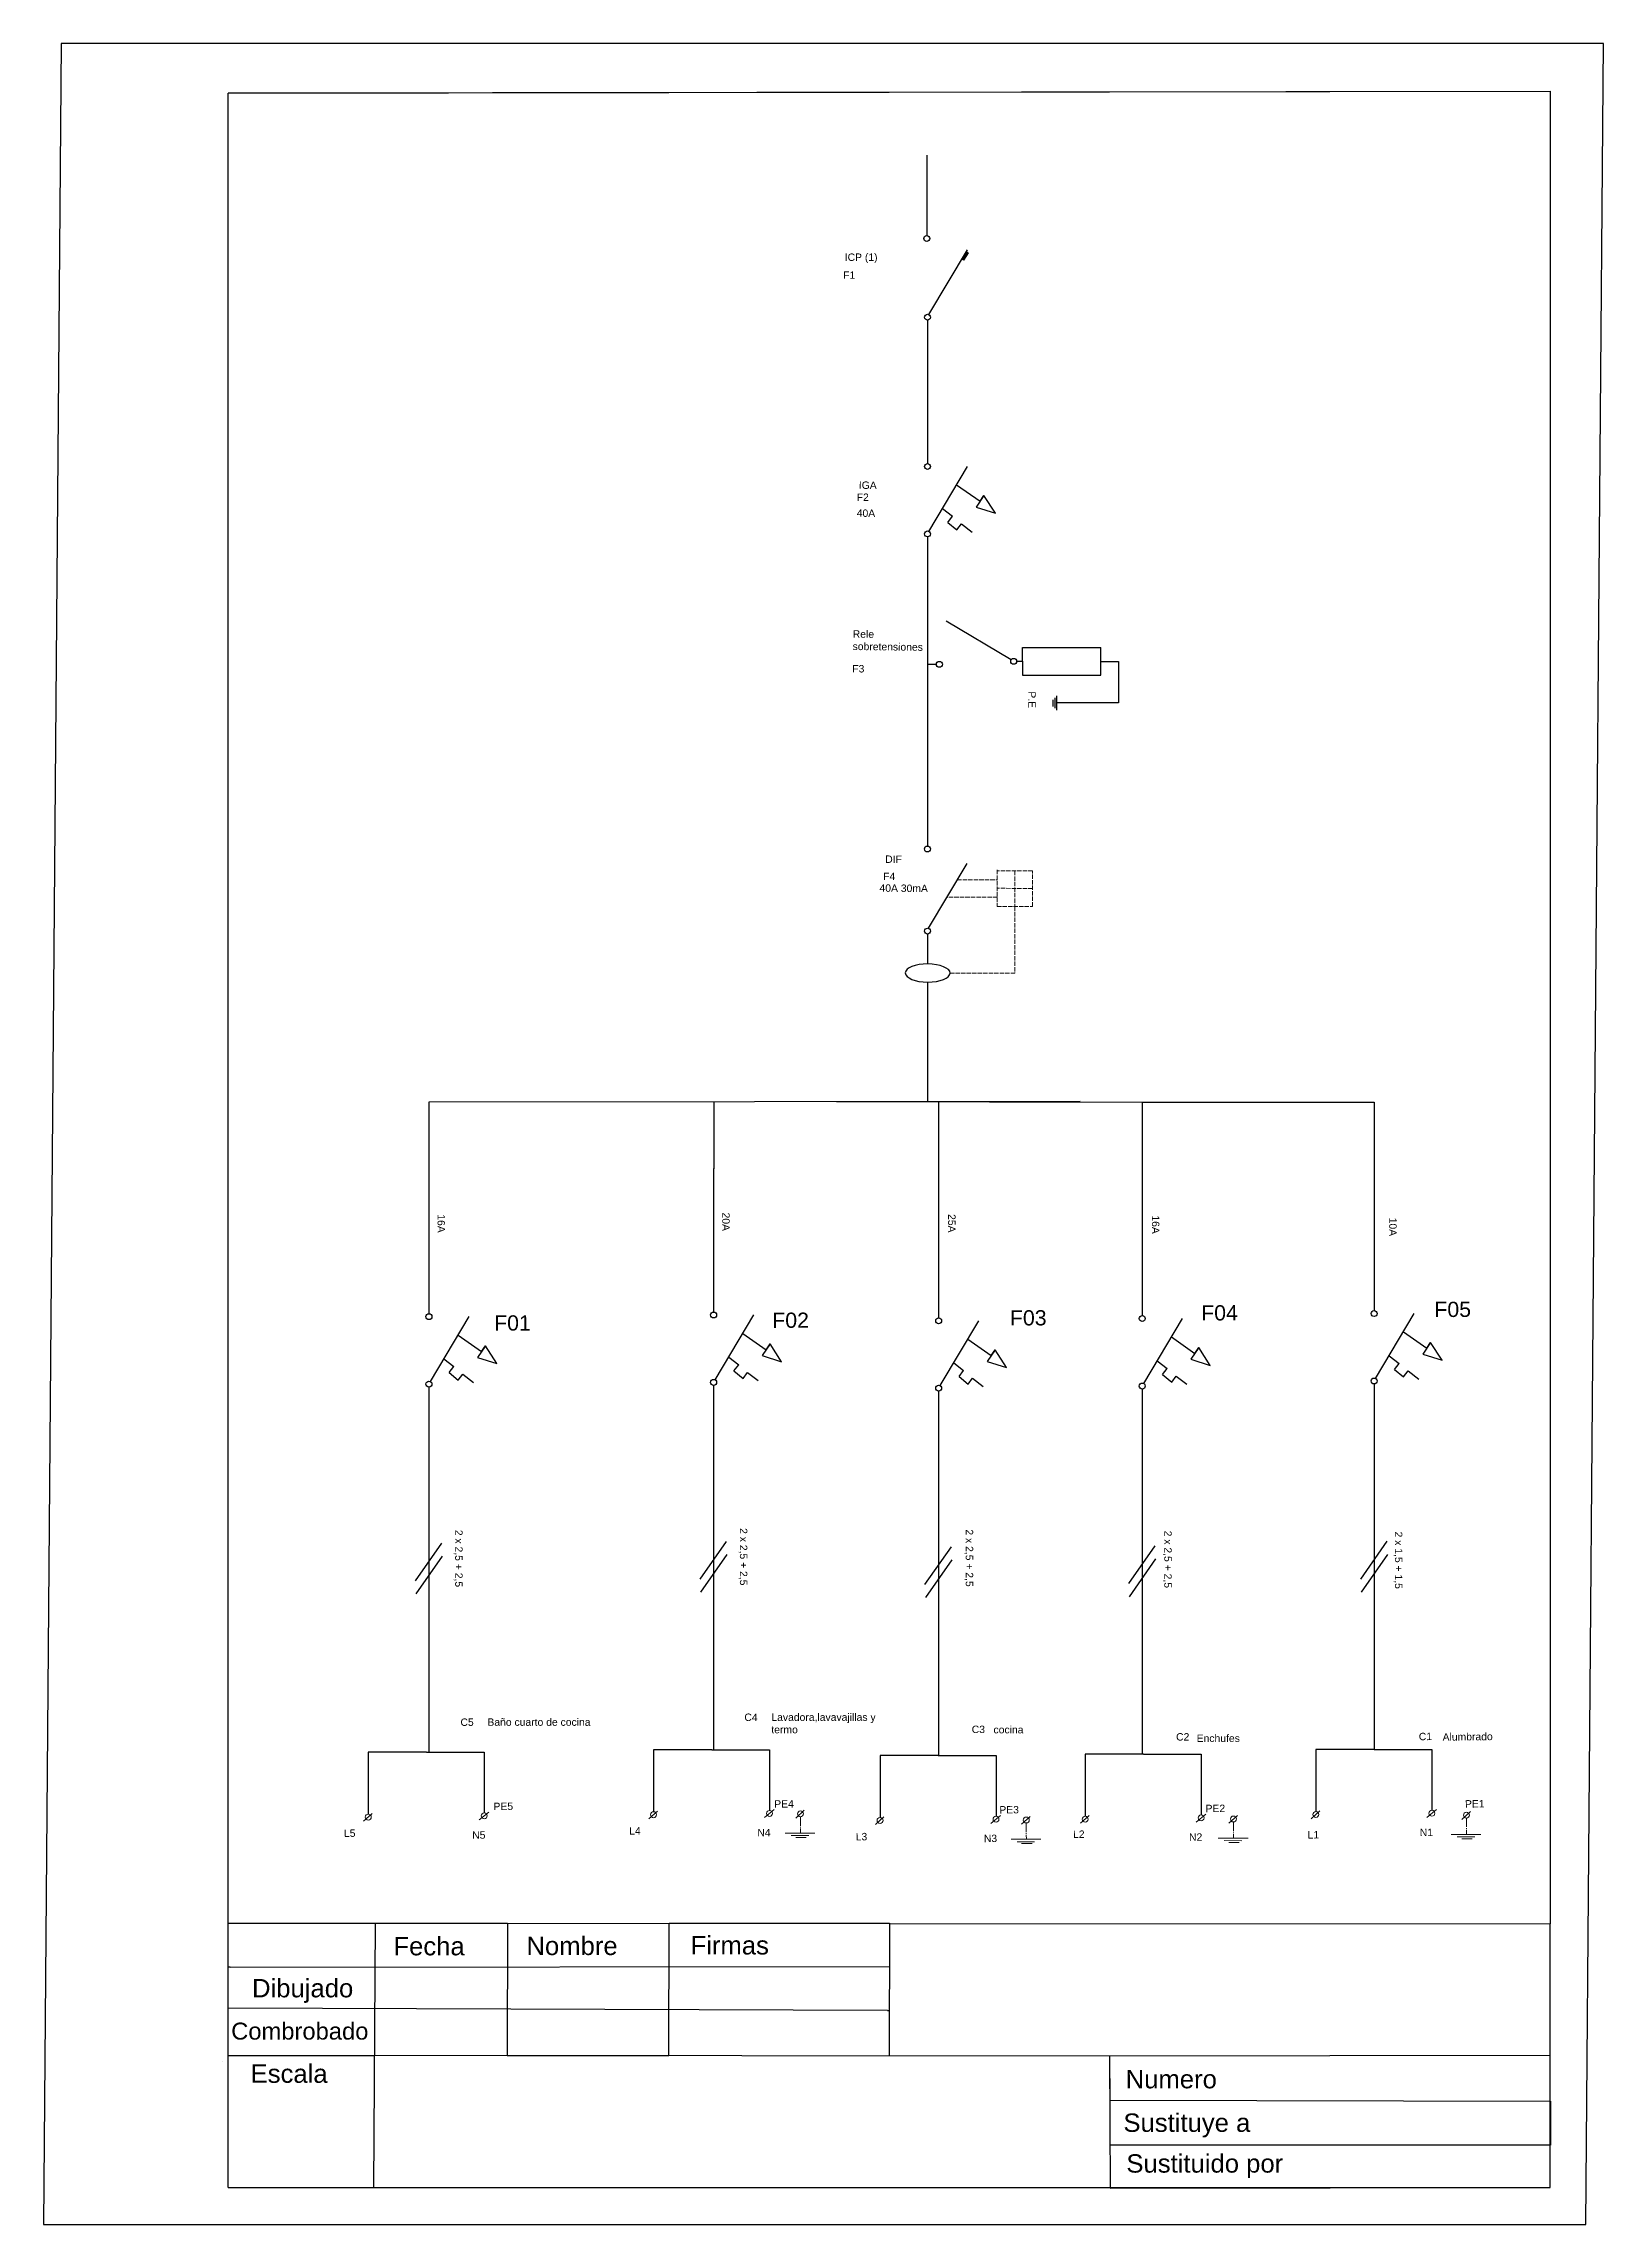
# Model space of a CAD drawing. Header units: millimetres. Extents: x 765 to 1731, y 132 to 433.
# Drawn here: x 764.6 to 977, y 132.1 to 429.1 of the extents above; entities that cross this region are included whole.
import ezdxf

# ---------------------------------------------------------------- set-up
doc = ezdxf.new("R2010")
doc.units = ezdxf.units.MM
doc.linetypes.add('ACAD_ISO02W100', pattern=[15, 12, -3])
doc.linetypes.add('ACAD_ISO04W100', pattern=[30, 24, -3, 0, -3])
doc.styles.get("Standard").update_dxf_attribs({"font": 'arial.ttf'})

msp = doc.modelspace()

# ---------------------------------------------------------------- linework, layer by layer
for p, q in [((766.96, 429.11), (764.58, 132.12)), ((976.96, 429.11), (766.96, 429.11)), ((974.58, 132.12), (976.96, 429.11)), ((789.73, 422.37), (969.73, 422.62)), ((969.73, 422.61), (789.73, 422.37)), ((789.73, 137.14), (789.73, 422.37)), ((969.73, 422.62), (969.73, 173.06)), ((884.86, 413.9), (884.86, 402.98)), ((885.13, 392.2), (890.39, 401.04)), ((889.84, 399.64), (889.64, 399.77)), ((890.46, 400.63), (889.84, 399.64)), ((890.25, 400.79), (890.46, 400.63)), ((884.93, 391.45), (884.93, 371.93)), ((885.13, 362.69), (890.39, 371.52)), ((888.9, 369.02), (892.09, 366.79)), ((886.97, 365.78), (888.33, 364.74)), ((892.62, 367.57), (891.54, 365.98)), ((891.54, 365.98), (894.17, 365.16)), ((892.09, 366.79), (892.62, 367.57)), ((892.09, 366.79), (892.09, 366.79)), ((894.17, 365.16), (892.62, 367.57)), ((887.7, 363.91), (888.93, 362.89)), ((889.55, 363.7), (890.99, 362.58)), ((884.93, 361.94), (884.93, 344.58)), ((896.31, 345.2), (887.48, 350.46)), ((884.93, 344.58), (886.15, 344.58)), ((884.93, 344.58), (884.93, 333.56)), ((897.06, 344.99), (897.87, 344.99)), ((897.87, 344.99), (897.87, 346.87)), ((897.87, 346.87), (908.52, 346.87)), ((897.87, 344.99), (897.87, 343.08)), ((908.52, 343.08), (908.52, 346.87)), ((908.52, 344.97), (910.95, 344.97)), ((910.95, 344.97), (910.95, 339.32)), ((897.87, 343.08), (908.52, 343.08)), ((901.98, 339.73), (901.98, 338.84)), ((902.26, 340.02), (902.26, 338.63)), ((902.51, 340.3), (902.51, 338.34)), ((910.95, 339.32), (902.52, 339.32)), ((884.93, 333.56), (884.93, 322.82)), ((885.02, 333.41), (885.02, 333.41)), ((884.93, 322.82), (884.92, 319.83)), ((885.07, 308.63), (890.33, 317.47)), ((884.93, 307.84), (884.93, 303.78)), ((884.93, 301.3), (884.93, 285.08)), ((905.74, 285.04), (817.05, 284.96)), ((817.05, 284.96), (817.05, 275.65)), ((855.82, 284.95), (855.82, 275.88)), ((872.54, 285.04), (914.17, 284.95)), ((886.45, 284.95), (886.45, 275.1)), ((914.17, 284.95), (914.17, 275.4)), ((914.17, 284.95), (945.74, 284.95)), ((945.74, 284.95), (945.74, 276.07)), ((817.05, 275.66), (817.05, 256.14)), ((855.81, 275.9), (855.81, 256.38)), ((886.45, 275.11), (886.45, 255.59)), ((914.17, 275.4), (914.17, 255.88)), ((945.74, 276.09), (945.74, 256.57)), ((817.25, 246.9), (822.51, 255.74)), ((856.02, 247.14), (861.28, 255.97)), ((914.38, 246.64), (919.64, 255.48)), ((945.95, 247.33), (951.21, 256.16)), ((821.02, 253.23), (824.21, 251)), ((859.79, 253.46), (862.98, 251.24)), ((886.66, 246.35), (891.92, 255.18)), ((890.42, 252.68), (893.61, 250.45)), ((918.14, 252.97), (921.33, 250.74)), ((949.72, 253.66), (952.91, 251.43)), ((819.09, 249.99), (820.45, 248.96)), ((824.74, 251.78), (823.66, 250.19)), ((823.66, 250.19), (826.29, 249.37)), ((824.21, 251), (824.74, 251.78)), ((824.21, 251), (824.21, 251)), ((826.29, 249.37), (824.74, 251.78)), ((857.86, 250.23), (859.22, 249.19)), ((863.51, 252.02), (862.43, 250.43)), ((862.43, 250.43), (865.06, 249.61)), ((862.98, 251.24), (863.51, 252.02)), ((862.98, 251.24), (862.98, 251.24)), ((865.06, 249.61), (863.51, 252.02)), ((894.15, 251.23), (893.06, 249.64)), ((893.06, 249.64), (895.69, 248.82)), ((893.61, 250.45), (894.15, 251.23)), ((893.61, 250.45), (893.62, 250.45)), ((895.69, 248.82), (894.15, 251.23)), ((916.22, 249.73), (917.57, 248.7)), ((921.86, 251.52), (920.78, 249.93)), ((920.78, 249.93), (923.41, 249.11)), ((921.33, 250.74), (921.86, 251.52)), ((921.33, 250.74), (921.33, 250.74)), ((923.41, 249.11), (921.86, 251.52)), ((947.79, 250.42), (949.15, 249.38)), ((953.44, 252.21), (952.36, 250.62)), ((952.36, 250.62), (954.99, 249.8)), ((952.91, 251.43), (953.44, 252.21)), ((952.91, 251.43), (952.91, 251.43)), ((954.99, 249.8), (953.44, 252.21)), ((819.82, 248.12), (821.05, 247.1)), ((821.67, 247.91), (823.11, 246.79)), ((858.58, 248.35), (859.82, 247.33)), ((860.44, 248.14), (861.88, 247.03)), ((888.5, 249.44), (889.85, 248.41)), ((889.22, 247.57), (890.46, 246.55)), ((891.08, 247.36), (892.52, 246.24)), ((916.94, 247.86), (918.18, 246.84)), ((918.79, 247.65), (920.24, 246.53)), ((945.74, 246.58), (945.74, 235.84)), ((948.51, 248.55), (949.75, 247.53)), ((950.37, 248.34), (951.81, 247.22)), ((817.05, 246.15), (817.05, 235.41)), ((855.81, 246.38), (855.81, 235.64)), ((886.45, 245.6), (886.45, 234.86)), ((914.17, 245.89), (914.17, 235.15)), ((817.04, 235.58), (817.04, 196.53)), ((855.8, 235.81), (855.8, 196.76)), ((886.42, 235.09), (886.42, 196.04)), ((914.15, 235.2), (914.15, 196.15)), ((945.74, 235.84), (945.74, 196.78)), ((818.76, 224.9), (815.17, 219.76)), ((818.86, 223.12), (815.27, 217.98)), ((857.53, 225.13), (853.93, 219.99)), ((857.63, 223.35), (854.04, 218.21)), ((888.14, 224.41), (884.54, 219.26)), ((915.88, 224.52), (912.28, 219.38)), ((947.47, 225.15), (943.87, 220.01)), ((947.57, 223.37), (943.97, 218.23)), ((888.24, 222.62), (884.65, 217.48)), ((915.98, 222.74), (912.38, 217.6)), ((816.72, 196.43), (808.79, 196.43)), ((808.79, 196.43), (808.79, 188.01)), ((816.72, 196.43), (824.59, 196.43)), ((824.59, 196.43), (824.59, 188.16)), ((855.56, 196.76), (847.63, 196.76)), ((847.63, 196.76), (847.63, 188.33)), ((855.56, 196.76), (863.43, 196.76)), ((863.43, 196.76), (863.43, 188.49)), ((914.33, 196.15), (906.4, 196.15)), ((906.4, 196.15), (906.4, 187.72)), ((914.33, 196.15), (922.2, 196.15)), ((922.2, 196.15), (922.2, 187.88)), ((945.74, 196.78), (937.81, 196.78)), ((937.81, 196.78), (937.81, 188.36)), ((945.74, 196.78), (953.61, 196.78)), ((953.61, 196.78), (953.61, 188.52)), ((886.4, 195.97), (878.47, 195.97)), ((878.47, 195.97), (878.47, 187.55)), ((886.4, 195.97), (894.27, 195.97)), ((894.27, 195.97), (894.27, 187.7)), ((974.93, 180.48), (975, 180.48)), ((789.73, 137.14), (789.73, 173.14)), ((789.73, 173.14), (969.73, 173.06)), ((789.73, 173.14), (809.73, 173.14)), ((809.73, 173.14), (809.49, 137.14)), ((809.73, 173.13), (827.73, 173.13)), ((827.73, 173.13), (827.71, 155.13)), ((849.71, 155.13), (849.74, 173.13)), ((849.74, 173.13), (849.74, 173.13)), ((849.74, 173.13), (879.74, 173.13)), ((879.74, 173.13), (879.7, 155.13)), ((969.73, 137.14), (969.73, 173.06)), ((789.99, 167.14), (789.73, 167.14)), ((789.99, 167.14), (879.73, 167.22)), ((764.76, 162.39), (764.83, 162.39)), ((789.73, 162.25), (789.76, 162.25)), ((879.47, 161.24), (789.73, 161.55)), ((879.47, 161.24), (879.71, 161.24)), ((789.73, 155.14), (809.61, 155.14)), ((909.73, 155.03), (809.61, 155.14)), ((827.71, 155.13), (827.71, 155.13)), ((827.71, 155.13), (849.71, 155.13)), ((879.7, 155.13), (879.7, 155.13)), ((969.73, 155.14), (909.73, 155.03)), ((909.73, 155.03), (909.82, 137.03)), ((909.73, 155.03), (909.76, 149.03)), ((969.73, 137.14), (969.73, 155.14)), ((788.92, 154.34), (788.92, 154.34)), ((909.76, 149.03), (969.76, 148.91)), ((969.76, 148.91), (969.74, 142.91)), ((969.74, 142.91), (909.74, 142.92)), ((789.73, 137.14), (969.73, 137.14)), ((909.82, 137.03), (969.73, 137.14)), ((764.58, 132.12), (974.58, 132.12))]:
    msp.add_line(p, q)
at = {"lineweight": 80}
msp.add_line((890.35, 400.71), (889.74, 399.71), dxfattribs=at)
at = {"linetype": 'ACAD_ISO02W100'}
for p, q in [((887.7, 363.91), (888.33, 364.74)), ((888.93, 362.89), (889.55, 363.7)), ((819.82, 248.12), (820.45, 248.96)), ((821.05, 247.1), (821.67, 247.91)), ((858.58, 248.35), (859.22, 249.19)), ((859.82, 247.33), (860.44, 248.14)), ((889.22, 247.57), (889.85, 248.41)), ((890.46, 246.55), (891.08, 247.36)), ((916.94, 247.86), (917.57, 248.7)), ((918.18, 246.84), (918.79, 247.65)), ((948.51, 248.55), (949.15, 249.38)), ((949.75, 247.53), (950.37, 248.34))]:
    msp.add_line(p, q, dxfattribs=at)
at = {"linetype": 'ACAD_ISO02W100', "lineweight": 9, "ltscale": 0.05}
for p, q in [((888.98, 315.21), (894.43, 315.21)), ((894.4, 316.58), (894.4, 311.6)), ((899.25, 316.45), (894.4, 316.45)), ((896.82, 316.45), (896.82, 311.6)), ((899.25, 311.6), (899.25, 316.45)), ((894.43, 312.89), (887.6, 312.89)), ((899.25, 314.03), (894.4, 314.09)), ((894.4, 311.6), (899.25, 311.6)), ((896.82, 311.6), (896.82, 302.52)), ((888.01, 302.52), (896.82, 302.52))]:
    msp.add_line(p, q, dxfattribs=at)
at = {"lineweight": 15}
for p, q in [((808.15, 187.02), (809.33, 188.08)), ((823.89, 187.2), (825.22, 188.28)), ((846.99, 187.35), (848.16, 188.4)), ((862.72, 187.52), (864.05, 188.61)), ((866.99, 187.46), (868.16, 188.52)), ((877.83, 186.56), (879, 187.61)), ((893.56, 186.73), (894.89, 187.82)), ((897.74, 186.62), (898.91, 187.67)), ((905.76, 186.74), (906.94, 187.79)), ((921.5, 186.91), (922.83, 188)), ((925.95, 186.76), (927.13, 187.82)), ((937.17, 187.37), (938.35, 188.43)), ((952.91, 187.55), (954.24, 188.64)), ((957.67, 187.28), (958.85, 188.34)), ((865.56, 185.4), (869.6, 185.41)), ((866.38, 185.08), (868.77, 185.07)), ((867, 184.82), (868.41, 184.82)), ((896.31, 184.56), (900.35, 184.57)), ((897.13, 184.24), (899.52, 184.23)), ((924.52, 184.7), (928.57, 184.71)), ((925.34, 184.38), (927.73, 184.37)), ((956.24, 185.22), (960.29, 185.23)), ((957.06, 184.9), (959.46, 184.89)), ((957.69, 184.64), (959.09, 184.64)), ((897.75, 183.98), (899.16, 183.97)), ((925.96, 184.12), (927.37, 184.12))]:
    msp.add_line(p, q, dxfattribs=at)
at = {"linetype": 'ACAD_ISO04W100', "lineweight": 15, "ltscale": 0.05}
for p, q in [((867.63, 187.62), (867.64, 185.43)), ((958.31, 187.44), (958.33, 185.25)), ((898.38, 186.78), (898.39, 184.59)), ((926.59, 186.92), (926.61, 184.73))]:
    msp.add_line(p, q, dxfattribs=at)
for centre in [(884.83, 402.57), (884.93, 391.85), (884.93, 371.52), (884.93, 362.34), (886.55, 344.58), (896.66, 344.99), (884.92, 319.43), (884.93, 308.25), (817.05, 255.74), (855.81, 255.97), (886.45, 255.18), (914.17, 255.48), (945.74, 256.16), (817.05, 246.55), (855.81, 246.79), (914.17, 246.29), (945.74, 246.98), (886.45, 246)]:
    msp.add_circle(centre, 0.404)
at = {"lineweight": 15}
for centre in [(808.79, 187.59), (824.58, 187.76), (847.63, 187.91), (863.42, 188.09), (867.63, 188.03), (878.47, 187.13), (894.26, 187.3), (898.38, 187.19), (906.4, 187.3), (922.19, 187.48), (926.59, 187.33), (937.81, 187.94), (953.61, 188.11), (958.31, 187.85)]:
    msp.add_circle(centre, 0.404, dxfattribs=at)
msp.add_ellipse((884.96, 302.54), major_axis=(-3.05, 0.02), ratio=0.406491, start_param=-6.283185, end_param=0)

# ---------------------------------------------------------------- texts
at = {"ltscale": 5, "attachment_point": 1}
for s, width, gutter_width, heights, insert, char_height, rotation in [('F1', 6.2025, 5.05, [0], (873.45, 398.09), 1.01, 359.9975), ('ICP (1)', 6.2025, 5.05, [0], (873.66, 400.53), 1.01, 359.9975), ('IGA', 6.2025, 5.05, [0], (875.59, 369.49), 1.01, 359.5486), ('40A', 6.2025, 5.05, [0], (875.3, 365.68), 1.01, 359.5486), ('F2', 6.2025, 5.05, [0], (875.29, 367.84), 1.01, 359.9975), ('Rele sobretensiones', 6.2025, 5.05, [0], (874.76, 349.22), 1.0103, 359.3575), ('F3', 6.2025, 5.05, [0], (874.69, 344.48), 1.01, 359.9975), ('P.E', 6.2025, 5.05, [0], (899.67, 340.9), 1.01, 270), ('DIF', 6.2025, 5.05, [0], (879.18, 318.55), 1.01, 359.3575), ('F4', 6.2025, 5.05, [0], (878.89, 316.2), 1.01, 359.9975), ('40A 30mA', 7.7352, 5.05, [0], (878.4, 314.62), 1.01, 359.5486), ('16A', 6.2025, 5.05, [0], (819.23, 269.68), 1.01, 270), ('20A', 6.2025, 5.05, [0], (858, 269.92), 1.01, 270), ('25A', 6.2025, 5.05, [0], (888.75, 269.71), 1.01, 270), ('16A', 6.2025, 5.05, [0], (916.5, 269.53), 1.01, 270), ('10A', 6.2025, 5.05, [0], (948.81, 269.22), 1.01, 270), ('F01', 12.733, 10.37, [2.14], (825.92, 255.91), 2.074, 0.199), ('F02', 12.733, 10.37, [2.14], (863.79, 256.28), 2.074, 0.199), ('F03', 12.733, 10.37, [2.14], (896.15, 256.61), 2.074, 0.199), ('F04', 12.733, 10.37, [2.14], (922.19, 257.29), 2.074, 0.199), ('F05', 12.733, 10.37, [2.14], (953.94, 257.76), 2.074, 0.199), ('2 x 2,5 + 2,5', 12.1637, 5.05, [0], (821.63, 226.71), 1.0103, 270), ('2 x 2,5 + 2,5', 12.1637, 5.05, [0], (860.4, 226.94), 1.0103, 270), ('2 x 2,5 + 2,5', 12.1637, 5.05, [0], (891.15, 226.77), 1.0103, 270), ('2 x 2,5 + 2,5', 12.1637, 5.05, [0], (918.18, 226.59), 1.0103, 270), ('2 x 1,5 + 1,5', 12.1637, 5.05, [0], (949.59, 226.47), 1.0103, 270), ('C1', 6.2025, 5.05, [0], (951.82, 199.06), 1.01, 0.6584)]:
    msp.add_mtext_dynamic_manual_height_columns(s, width=width, gutter_width=gutter_width, heights=heights, dxfattribs=dict(at, insert=insert, char_height=char_height, rotation=rotation))
at = {"ltscale": 5, "char_height": 1.01, "attachment_point": 1}
for s, insert in [('C5', (821.34, 201.02)), ('C4', (860, 201.69)), ('C3', (890.95, 200.04)), ('C2', (918.78, 199.02))]:
    msp.add_mtext_dynamic_manual_height_columns(s, width=6.2025, gutter_width=5.05, heights=[0], dxfattribs=dict(at, insert=insert))
at = {"attachment_point": 1}
for s, insert, char_height, width in [('Baño cuarto de cocina', (825.01, 201.03), 1.0103, 14.7442), ('Lavadora,lavavajillas y termo', (863.67, 201.7), 1.0103, 14.7442), ('cocina', (893.92, 200), 1.01, 10.5929), ('Enchufes', (921.58, 198.83), 1.01, 5.9032)]:
    msp.add_mtext(s, dxfattribs=dict(at, insert=insert, char_height=char_height, width=width))
at = {"char_height": 1.01, "width": 6.8938, "attachment_point": 1, "rotation": 0.6584}
for s, insert in [('Alumbrado', (955.06, 199)), ('PE5', (825.83, 189.54)), ('PE4', (864.06, 189.87)), ('PE3', (894.71, 189.08)), ('PE2', (922.79, 189.26)), ('PE1', (958.11, 189.89)), ('L5', (805.47, 185.89)), ('N5', (822.93, 185.64)), ('L4', (844.31, 186.21)), ('N4', (861.76, 185.97)), ('L3', (875.15, 185.42)), ('N3', (892.6, 185.18)), ('L2', (904.74, 185.75)), ('N2', (920.54, 185.36)), ('L1', (936.68, 185.67)), ('N1', (951.95, 186))]:
    msp.add_mtext(s, dxfattribs=dict(at, insert=insert))
at = {"attachment_point": 1}
for s, width, gutter_width, insert, char_height in [('Fecha', 3.4628, 12.5, (812.21, 171.26), 2.5), ('Nombre', 3.4628, 12.5, (830.32, 171.3), 2.5), ('Firmas', 3.4628, 12.5, (852.67, 171.38), 2.5), ('Dibujado', 3.4628, 12.5, (792.96, 165.54), 2.5), ('Combrobado', 3.2052, 11.57, (790.12, 159.6), 2.314), ('Escala', 3.4628, 12.5, (792.77, 153.9), 2.5), ('Numero', 3.4628, 12.5, (911.91, 153.15), 2.5), (' Sustituye a', 62.3451, 12.5, (910.64, 147.22), 2.5), ('Sustituido por', 24.9469, 12.5, (912.01, 141.67), 2.5)]:
    msp.add_mtext_dynamic_manual_height_columns(s, width=width, gutter_width=gutter_width, heights=[0], dxfattribs=dict(at, insert=insert, char_height=char_height))

doc.saveas('drawing.dxf')
